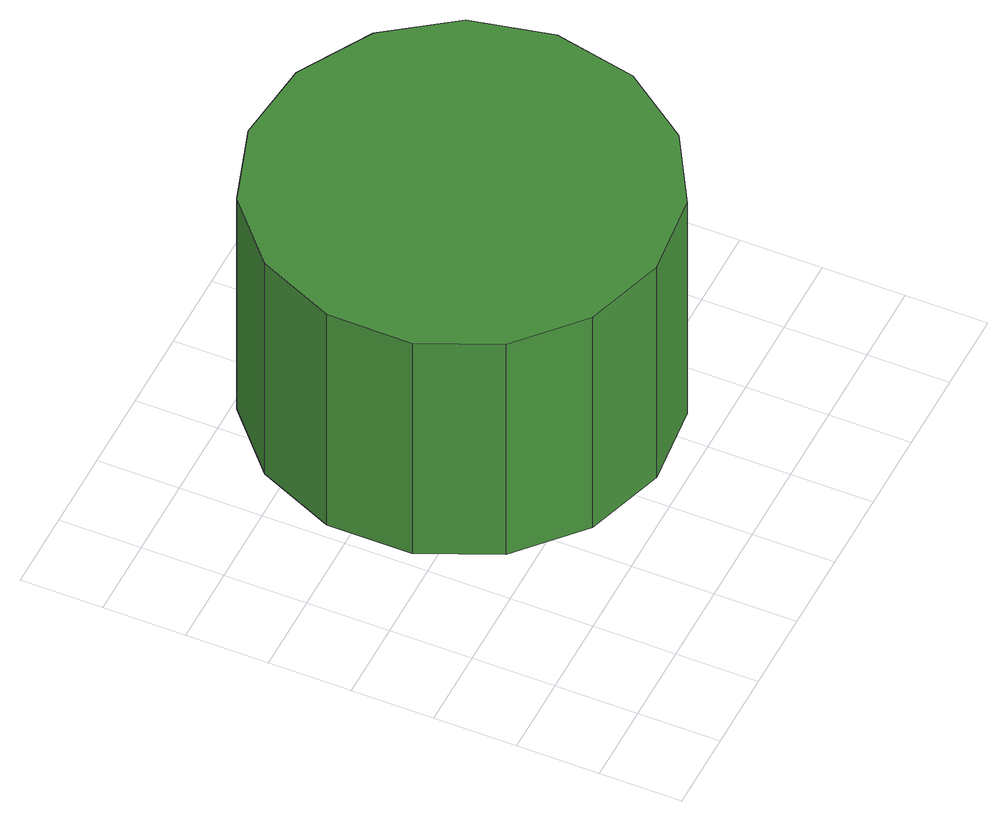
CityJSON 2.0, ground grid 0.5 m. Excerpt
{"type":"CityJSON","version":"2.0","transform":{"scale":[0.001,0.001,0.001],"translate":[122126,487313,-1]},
"CityObjects":{
"tree1":{"type":"SolitaryVegetationObject","attributes":{"function":"something"},"geometry":[{"type":"MultiSurface","lod":"1","boundaries":[[[0,1,2,3,4,5,6,7,8,9,10,11,12,13,14]],[[15,16,17,18,19,20,21,22,23,24,25,26,27,28,29]],[[0,29,28,1]],[[1,28,27,2]],[[2,27,26,3]],[[3,26,25,4]],[[4,25,24,5]],[[5,24,23,6]],[[6,23,22,7]],[[7,22,21,8]],[[8,21,20,9]],[[9,20,19,10]],[[10,19,18,11]],[[11,18,17,12]],[[12,17,16,13]],[[13,16,15,14]],[[14,15,29,0]]]}]}
},
"vertices":[
[3046,1892,2443],[2939,2397,2443],[2635,2815,2443],[2187,3073,2443],[1674,3127,2443],[1182,2968,2443],[798,2622,2443],[588,2150,2443],[588,1633,2443],[798,1161,2443],[1182,816,2443],[1674,656,2443],[2187,710,2443],[2635,968,2443],[2939,1386,2443],[2939,1386,774],[2635,968,774],[2187,710,774],[1674,656,774],[1182,816,774],[798,1161,774],[588,1633,774],[588,2150,774],[798,2622,774],[1182,2968,774],[1674,3127,774],[2187,3073,774],[2635,2815,774],[2939,2397,774],[3046,1892,774]
]}
